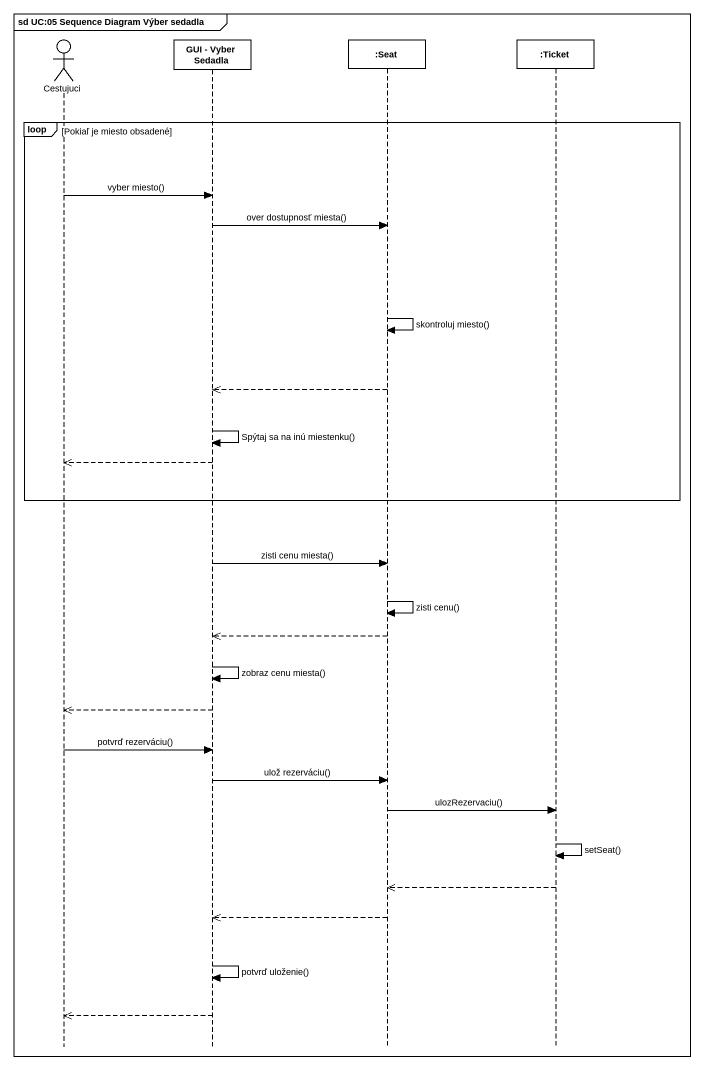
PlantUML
@startuml
mainframe sd UC:05 Sequence Diagram Výber sedadla
hide footbox
actor Cestujuci
participant "GUI - Vyber Sedadla" as GUI_Vyber_Sedadla
participant ":Seat" as Seat
participant ":Ticket" as Ticket

loop Pokiaľ je miesto obsadené
  Cestujuci -> GUI_Vyber_Sedadla : vyber miesto()
  GUI_Vyber_Sedadla -> Seat : over dostupnosť miesta()
  Seat -> Seat : skontroluj miesto()
  Seat -->> GUI_Vyber_Sedadla
  GUI_Vyber_Sedadla -> GUI_Vyber_Sedadla : Spýtaj sa na inú miestenku()
  GUI_Vyber_Sedadla -->> Cestujuci
end
GUI_Vyber_Sedadla -> Seat : zisti cenu miesta()
Seat -> Seat : zisti cenu()
Seat -->> GUI_Vyber_Sedadla
GUI_Vyber_Sedadla -> GUI_Vyber_Sedadla : zobraz cenu miesta()
GUI_Vyber_Sedadla -->> Cestujuci
Cestujuci -> GUI_Vyber_Sedadla : potvrď rezerváciu()
GUI_Vyber_Sedadla -> Seat : ulož rezerváciu()
Seat -> Ticket : ulozRezervaciu()
Ticket -> Ticket : setSeat()
Ticket -->> Seat
Seat -->> GUI_Vyber_Sedadla
GUI_Vyber_Sedadla -> GUI_Vyber_Sedadla : potvrď uloženie()
GUI_Vyber_Sedadla -->> Cestujuci
@enduml
